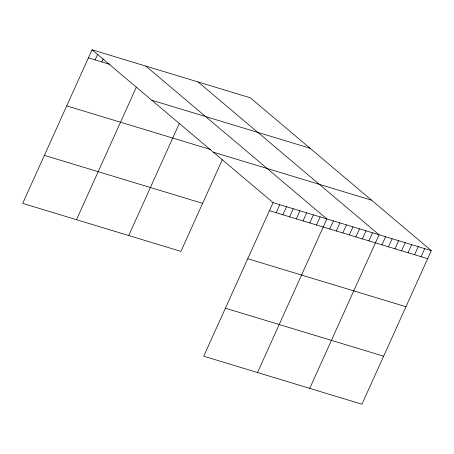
<?xml version="1.0" encoding="UTF-8"?>
<svg xmlns="http://www.w3.org/2000/svg" width="454" height="454" viewBox="0 0 454 454"><rect width="100%" height="100%" fill="white"/><g stroke="black" fill="none" stroke-linecap="round" stroke-linejoin="round"><path stroke-width="0.68" d="M92.048 49.792L273.075 202.62L203.721 356.214L361.951 404.208L431.3 250.614L250.279 97.786L92.048 49.792L22.7 203.386L180.925 251.38L222.335 159.672M95.124 59.917L97.65 54.321M101.849 61.954L103.251 58.844M76.499 219.702L136.359 87.123M128.715 235.541L179.404 123.272M276.146 212.75L279.8 204.663M282.87 214.787L286.519 206.701M289.595 216.825L293.244 208.744M296.32 218.868L299.969 210.781M303.045 220.905L306.694 212.824M309.77 222.948L313.419 214.861M316.495 224.985L320.144 216.898M257.52 372.535L326.869 218.942L145.847 66.108M329.746 229.003L333.395 220.922M336.272 230.984L339.921 222.897M342.798 232.964L346.453 224.878M349.325 234.945L352.979 226.858M355.857 236.926L359.506 228.839M362.383 238.906L366.032 230.819M368.909 240.881L372.558 232.8M309.736 388.369L379.084 234.78L198.063 81.947M381.962 244.842L385.611 236.755M388.488 246.823L392.137 238.736M395.014 248.803L398.663 240.716M401.54 250.784L405.195 242.697M408.067 252.764L411.721 244.678M414.598 254.739L418.248 246.658M421.125 256.72L424.774 248.639M88.399 57.874L109.919 64.406M151.789 100.226L310.014 148.22M66.721 105.895L210.588 149.531M213.335 152.186L371.565 200.18M273.075 202.62L431.3 250.614M269.421 210.707L427.651 258.701M44.379 155.364L202.609 203.358M247.742 258.723L405.967 306.717M225.405 308.198L383.63 356.191"/></g></svg>
